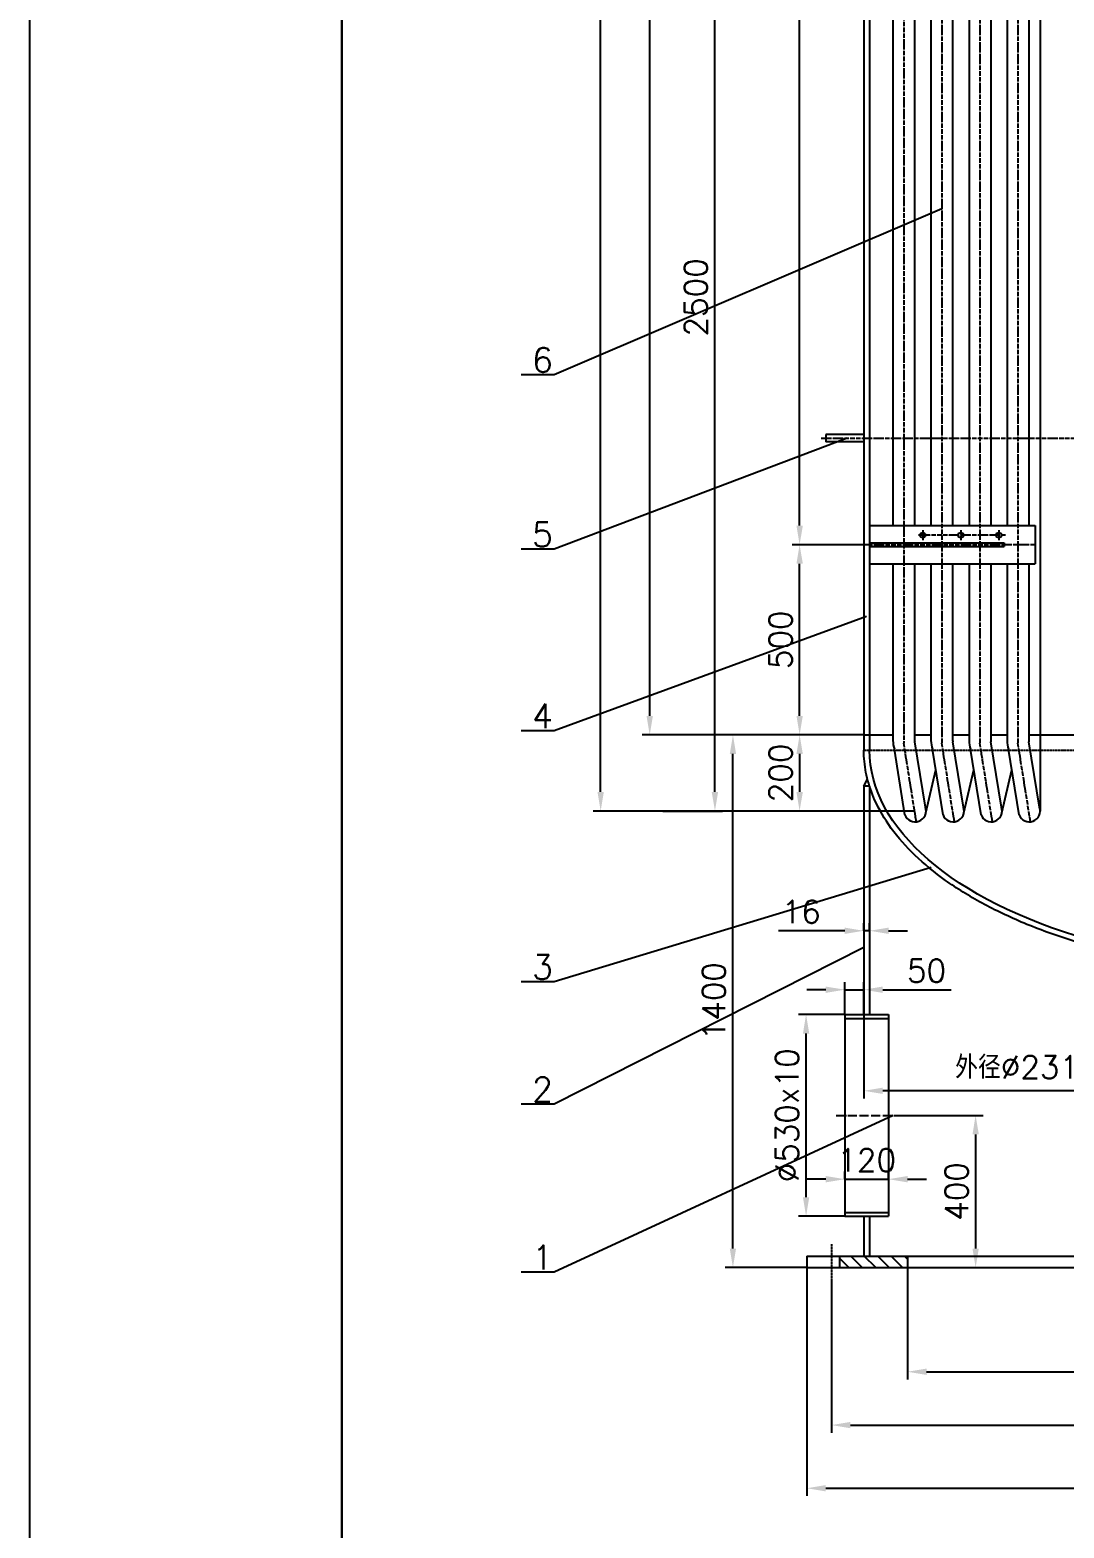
# Model space of a CAD drawing. Header units: millimetres. Extents: x 352 to 14123, y 79 to 19556.
# Drawn here: x 352 to 3069, y 7137 to 11074 of the extents above; entities that cross this region are included whole.
import ezdxf

# ---------------------------------------------------------------- set-up
doc = ezdxf.new("R2010")
doc.units = ezdxf.units.MM
doc.linetypes.add('ACAD_ISO04W100', pattern=[30.5, 24, -3, 0.5, -3])
doc.layers.add('1轮廓实线层', color=7, linetype='Continuous', lineweight=30)
for name, color, linetype in [('2细线层', 4, 'Continuous'), ('LAYER1', 1, 'ACAD_ISO04W100'), ('LAYER2', 2, 'Continuous'), ('LAYER3', 3, 'Continuous')]:
    doc.layers.add(name, color=color, linetype=linetype)
doc.styles.add('HZ', font='txt', dxfattribs={"bigfont": 'hztxt'})
doc.dimstyles.new('1', dxfattribs={"dimtxt": 60, "dimasz": 50, "dimexe": 20, "dimexo": 0, "dimgap": 20, "dimtad": 1, "dimdec": 0, "dimdsep": 46, "dimlunit": 6, "dimtxsty": 'HZ', "dimcen": 2.5, "dimclrt": 2, "dimadec": 0, "dimazin": 0, "dimtfac": 1, "dimtdec": 0, "dimtmove": 0, "dimatfit": 3, "dimfxl": 1, "dimtolj": 1, "dimtzin": 0, "dimarcsym": 0})

# ---------------------------------------------------------------- blocks, each defined once
blk = doc.blocks.new('*D4')
at = {"layer": 'DEFPOINTS', "color": 0, "linetype": 'ByBlock', "transparency": 16777216}
for p in [(1980.5, 16221.2), (2179.2, 16221.2), (2179.2, 9221.2)]:
    blk.add_point(p, dxfattribs=at)
at = {"layer": 'LAYER3', "color": 0, "linetype": 'ByBlock', "lineweight": -2, "transparency": 16777216}
for p, q in [((2179.2, 16221.2), (1960.5, 16221.2)), ((1980.5, 9271.2), (1980.5, 16171.2)), ((2179.2, 9221.2), (1960.5, 9221.2))]:
    blk.add_line(p, q, dxfattribs=at)
at = {"layer": 'LAYER3', "color": 0, "linetype": 'ByBlock', "transparency": 16777216}
for points in [[(1972.2, 16171.2), (1988.9, 16171.2), (1980.5, 16221.2)], [(1972.2, 9271.2), (1988.9, 9271.2), (1980.5, 9221.2)]]:
    blk.add_solid(points, dxfattribs=at)
at = {"layer": 'LAYER3', "color": 2, "linetype": 'ByBlock', "transparency": 16777216, "insert": (1930.5, 12721.2), "char_height": 60, "attachment_point": 5, "rotation": 90, "style": 'HZ'}
blk.add_mtext('\\A1;7000', dxfattribs=at)
blk = doc.blocks.new('*D12')
at = {"layer": 'DEFPOINTS', "color": 0, "linetype": 'ByBlock', "transparency": 16777216}
for p in [(2658.2, 7821.2), (4758.2, 7821.2), (4758.2, 7547.3)]:
    blk.add_point(p, dxfattribs=at)
at = {"layer": 'LAYER3', "color": 0, "linetype": 'ByBlock', "lineweight": -2, "transparency": 16777216}
for p, q in [((2658.2, 7821.2), (2658.2, 7527.3)), ((4758.2, 7821.2), (4758.2, 7527.3)), ((2708.2, 7547.3), (4708.2, 7547.3))]:
    blk.add_line(p, q, dxfattribs=at)
at = {"layer": 'LAYER3', "color": 0, "linetype": 'ByBlock', "transparency": 16777216}
for points in [[(2708.2, 7555.7), (2708.2, 7539), (2658.2, 7547.3)], [(4708.2, 7555.7), (4708.2, 7539), (4758.2, 7547.3)]]:
    blk.add_solid(points, dxfattribs=at)
at = {"layer": 'LAYER3', "color": 2, "linetype": 'ByBlock', "transparency": 16777216, "insert": (3708.2, 7597.3), "char_height": 60, "attachment_point": 5, "style": 'HZ'}
blk.add_mtext('\\A1;%%c2100', dxfattribs=at)
blk = doc.blocks.new('*D13')
at = {"layer": 'DEFPOINTS', "color": 0, "linetype": 'ByBlock', "transparency": 16777216}
for p in [(2458.2, 7786.5), (4958.2, 7786.5), (4958.2, 7407.2)]:
    blk.add_point(p, dxfattribs=at)
at = {"layer": 'LAYER3', "color": 0, "linetype": 'ByBlock', "lineweight": -2, "transparency": 16777216}
for p, q in [((2458.2, 7786.5), (2458.2, 7387.2)), ((4958.2, 7786.5), (4958.2, 7387.2)), ((2508.2, 7407.2), (4908.2, 7407.2))]:
    blk.add_line(p, q, dxfattribs=at)
at = {"layer": 'LAYER3', "color": 0, "linetype": 'ByBlock', "transparency": 16777216}
for points in [[(2508.2, 7415.5), (2508.2, 7398.8), (2458.2, 7407.2)], [(4908.2, 7415.5), (4908.2, 7398.8), (4958.2, 7407.2)]]:
    blk.add_solid(points, dxfattribs=at)
at = {"layer": 'LAYER3', "color": 2, "linetype": 'ByBlock', "transparency": 16777216, "insert": (3708.2, 7457.2), "char_height": 60, "attachment_point": 5, "style": 'HZ'}
blk.add_mtext('\\A1;%%c2500', dxfattribs=at)
blk = doc.blocks.new('*D14')
at = {"layer": 'DEFPOINTS', "color": 0, "linetype": 'ByBlock', "transparency": 16777216}
for p in [(2393.2, 7821.2), (5023.2, 7821.2), (5023.2, 7241.1)]:
    blk.add_point(p, dxfattribs=at)
at = {"layer": 'LAYER3', "color": 0, "linetype": 'ByBlock', "lineweight": -2, "transparency": 16777216}
for p, q in [((2393.2, 7821.2), (2393.2, 7221.1)), ((5023.2, 7821.2), (5023.2, 7221.1)), ((2443.2, 7241.1), (4973.2, 7241.1))]:
    blk.add_line(p, q, dxfattribs=at)
at = {"layer": 'LAYER3', "color": 0, "linetype": 'ByBlock', "transparency": 16777216}
for points in [[(2443.2, 7249.4), (2443.2, 7232.8), (2393.2, 7241.1)], [(4973.2, 7249.4), (4973.2, 7232.8), (5023.2, 7241.1)]]:
    blk.add_solid(points, dxfattribs=at)
at = {"layer": 'LAYER3', "color": 2, "linetype": 'ByBlock', "transparency": 16777216, "insert": (3708.2, 7291.1), "char_height": 60, "attachment_point": 5, "style": 'HZ'}
blk.add_mtext('\\A1;%%c2630', dxfattribs=at)
blk = doc.blocks.new('*D15')
at = {"layer": 'DEFPOINTS', "color": 0, "linetype": 'ByBlock', "transparency": 16777216}
for p in [(2543.2, 8486.2), (4873.2, 8320.3), (2543.2, 8285.8)]:
    blk.add_point(p, dxfattribs=at)
at = {"layer": 'LAYER3', "color": 0, "linetype": 'ByBlock', "lineweight": -2, "transparency": 16777216}
for p, q in [((2543.2, 8486.2), (2543.2, 8265.8)), ((4873.2, 8320.3), (4873.2, 8265.8)), ((4823.2, 8285.8), (2593.2, 8285.8))]:
    blk.add_line(p, q, dxfattribs=at)
at = {"layer": 'LAYER3', "color": 0, "linetype": 'ByBlock', "transparency": 16777216}
for points in [[(2593.2, 8294.1), (2593.2, 8277.5), (2543.2, 8285.8)], [(4823.2, 8294.1), (4823.2, 8277.5), (4873.2, 8285.8)]]:
    blk.add_solid(points, dxfattribs=at)
at = {"layer": 'LAYER3', "color": 2, "linetype": 'ByBlock', "transparency": 16777216, "insert": (3217.9, 8337.8), "char_height": 60, "attachment_point": 5, "style": 'HZ'}
blk.add_mtext('\\A1;外径%%c2316(与筒体外径相同)', dxfattribs=at)
blk = doc.blocks.new('*D27')
at = {"layer": 'DEFPOINTS', "color": 0, "linetype": 'ByBlock', "transparency": 16777216}
for p in [(2374.5, 13921.2), (2558.2, 13921.2), (2456.4, 9721.2)]:
    blk.add_point(p, dxfattribs=at)
at = {"layer": 'LAYER3', "color": 0, "linetype": 'ByBlock', "lineweight": -2, "transparency": 16777216}
for p, q in [((2558.2, 13921.2), (2354.5, 13921.2)), ((2374.5, 9771.2), (2374.5, 13871.2)), ((2456.4, 9721.2), (2354.5, 9721.2))]:
    blk.add_line(p, q, dxfattribs=at)
at = {"layer": 'LAYER3', "color": 0, "linetype": 'ByBlock', "transparency": 16777216}
for points in [[(2366.2, 13871.2), (2382.9, 13871.2), (2374.5, 13921.2)], [(2366.2, 9771.2), (2382.9, 9771.2), (2374.5, 9721.2)]]:
    blk.add_solid(points, dxfattribs=at)
at = {"layer": 'LAYER3', "color": 2, "linetype": 'ByBlock', "transparency": 16777216, "insert": (2324.5, 12845.9), "char_height": 60, "attachment_point": 5, "rotation": 90, "style": 'HZ'}
blk.add_mtext('\\A1;4200', dxfattribs=at)
blk = doc.blocks.new('*D28')
at = {"layer": 'DEFPOINTS', "color": 0, "linetype": 'ByBlock', "transparency": 16777216}
for p in [(1851.5, 14621.2), (2914.9, 14621.2), (2354.5, 9021.2)]:
    blk.add_point(p, dxfattribs=at)
at = {"layer": 'LAYER3', "color": 0, "linetype": 'ByBlock', "lineweight": -2, "transparency": 16777216}
for p, q in [((2914.9, 14621.2), (1831.5, 14621.2)), ((1851.5, 9071.2), (1851.5, 14571.2)), ((2354.5, 9021.2), (1831.5, 9021.2))]:
    blk.add_line(p, q, dxfattribs=at)
at = {"layer": 'LAYER3', "color": 0, "linetype": 'ByBlock', "transparency": 16777216}
for points in [[(1843.2, 14571.2), (1859.9, 14571.2), (1851.5, 14621.2)], [(1843.2, 9071.2), (1859.9, 9071.2), (1851.5, 9021.2)]]:
    blk.add_solid(points, dxfattribs=at)
at = {"layer": 'LAYER3', "color": 2, "linetype": 'ByBlock', "transparency": 16777216, "insert": (1801.5, 11729.8), "char_height": 60, "attachment_point": 5, "rotation": 90, "style": 'HZ'}
blk.add_mtext('\\A1;5600', dxfattribs=at)
blk = doc.blocks.new('*D30')
at = {"layer": 'DEFPOINTS', "color": 0, "linetype": 'ByBlock', "transparency": 16777216}
for p in [(2151.9, 11721.2), (2558.2, 11721.2), (2015.1, 9021.2)]:
    blk.add_point(p, dxfattribs=at)
at = {"layer": 'LAYER3', "color": 0, "linetype": 'ByBlock', "lineweight": -2, "transparency": 16777216}
for p, q in [((2558.2, 11721.2), (2131.9, 11721.2)), ((2151.9, 9071.2), (2151.9, 11671.2)), ((2015.1, 9021.2), (2171.9, 9021.2))]:
    blk.add_line(p, q, dxfattribs=at)
at = {"layer": 'LAYER3', "color": 0, "linetype": 'ByBlock', "transparency": 16777216}
for points in [[(2143.5, 11671.2), (2160.2, 11671.2), (2151.9, 11721.2)], [(2143.5, 9071.2), (2160.2, 9071.2), (2151.9, 9021.2)]]:
    blk.add_solid(points, dxfattribs=at)
at = {"layer": 'LAYER3', "color": 2, "linetype": 'ByBlock', "transparency": 16777216, "insert": (2101.9, 10371.2), "char_height": 60, "attachment_point": 5, "rotation": 90, "style": 'HZ'}
blk.add_mtext('\\A1;2500', dxfattribs=at)
blk = doc.blocks.new('*D31')
at = {"layer": 'DEFPOINTS', "color": 0, "linetype": 'ByBlock', "transparency": 16777216}
for p in [(2199.2, 9221.2), (2354.5, 9221.2), (2393.2, 7821.2)]:
    blk.add_point(p, dxfattribs=at)
at = {"layer": 'LAYER3', "color": 0, "linetype": 'ByBlock', "lineweight": -2, "transparency": 16777216}
for p, q in [((2354.5, 9221.2), (2179.2, 9221.2)), ((2199.2, 7871.2), (2199.2, 9171.2)), ((2393.2, 7821.2), (2179.2, 7821.2))]:
    blk.add_line(p, q, dxfattribs=at)
at = {"layer": 'LAYER3', "color": 0, "linetype": 'ByBlock', "transparency": 16777216}
for points in [[(2190.9, 9171.2), (2207.5, 9171.2), (2199.2, 9221.2)], [(2190.9, 7871.2), (2207.5, 7871.2), (2199.2, 7821.2)]]:
    blk.add_solid(points, dxfattribs=at)
at = {"layer": 'LAYER3', "color": 2, "linetype": 'ByBlock', "transparency": 16777216, "insert": (2149.2, 8521.2), "char_height": 60, "attachment_point": 5, "rotation": 90, "style": 'HZ'}
blk.add_mtext('\\A1;1400', dxfattribs=at)
blk = doc.blocks.new('*D32')
at = {"layer": 'DEFPOINTS', "color": 0, "linetype": 'ByBlock', "transparency": 16777216}
for p in [(2493.2, 8053.4), (2608.2, 8053.4), (2608.2, 8053.4)]:
    blk.add_point(p, dxfattribs=at)
at = {"layer": 'LAYER3', "color": 0, "linetype": 'ByBlock', "lineweight": -2, "transparency": 16777216}
for p, q in [((2493.2, 8053.4), (2493.2, 8073.4)), ((2608.2, 8053.4), (2608.2, 8073.4)), ((2443.2, 8053.4), (2393.2, 8053.4)), ((2493.2, 8053.4), (2608.2, 8053.4)), ((2658.2, 8053.4), (2708.2, 8053.4))]:
    blk.add_line(p, q, dxfattribs=at)
at = {"layer": 'LAYER3', "color": 0, "linetype": 'ByBlock', "transparency": 16777216}
for points in [[(2443.2, 8061.8), (2443.2, 8045.1), (2493.2, 8053.4)], [(2658.2, 8061.8), (2658.2, 8045.1), (2608.2, 8053.4)]]:
    blk.add_solid(points, dxfattribs=at)
at = {"layer": 'LAYER3', "color": 2, "linetype": 'ByBlock', "transparency": 16777216, "insert": (2550.7, 8103.4), "char_height": 60, "attachment_point": 5, "style": 'HZ'}
blk.add_mtext('\\A1;120', dxfattribs=at)
blk = doc.blocks.new('*D33')
at = {"layer": 'DEFPOINTS', "color": 0, "linetype": 'ByBlock', "transparency": 16777216}
for p in [(2391.5, 8486.2), (2493.2, 8486.2), (2493.2, 7956.2)]:
    blk.add_point(p, dxfattribs=at)
at = {"layer": 'LAYER3', "color": 0, "linetype": 'ByBlock', "lineweight": -2, "transparency": 16777216}
for p, q in [((2493.2, 8486.2), (2371.5, 8486.2)), ((2391.5, 8006.2), (2391.5, 8436.2)), ((2493.2, 7956.2), (2371.5, 7956.2))]:
    blk.add_line(p, q, dxfattribs=at)
at = {"layer": 'LAYER3', "color": 0, "linetype": 'ByBlock', "transparency": 16777216}
for points in [[(2383.2, 8436.2), (2399.8, 8436.2), (2391.5, 8486.2)], [(2383.2, 8006.2), (2399.8, 8006.2), (2391.5, 7956.2)]]:
    blk.add_solid(points, dxfattribs=at)
at = {"layer": 'LAYER3', "color": 2, "linetype": 'ByBlock', "transparency": 16777216, "insert": (2341.5, 8221.2), "char_height": 60, "attachment_point": 5, "rotation": 90, "style": 'HZ'}
blk.add_mtext('\\A1;%%c530x10', dxfattribs=at)
blk = doc.blocks.new('*D34')
at = {"layer": 'DEFPOINTS', "color": 0, "linetype": 'ByBlock', "transparency": 16777216}
for p in [(2625.3, 8221.2), (2715.9, 7821.2), (2837.1, 7821.2)]:
    blk.add_point(p, dxfattribs=at)
at = {"layer": 'LAYER3', "color": 0, "linetype": 'ByBlock', "lineweight": -2, "transparency": 16777216}
for p, q in [((2625.3, 8221.2), (2857.1, 8221.2)), ((2837.1, 8171.2), (2837.1, 7871.2)), ((2715.9, 7821.2), (2857.1, 7821.2))]:
    blk.add_line(p, q, dxfattribs=at)
at = {"layer": 'LAYER3', "color": 0, "linetype": 'ByBlock', "transparency": 16777216}
for points in [[(2828.8, 8171.2), (2845.5, 8171.2), (2837.1, 8221.2)], [(2828.8, 7871.2), (2845.5, 7871.2), (2837.1, 7821.2)]]:
    blk.add_solid(points, dxfattribs=at)
at = {"layer": 'LAYER3', "color": 2, "linetype": 'ByBlock', "transparency": 16777216, "insert": (2787.1, 8021.2), "char_height": 60, "attachment_point": 5, "rotation": 90, "style": 'HZ'}
blk.add_mtext('\\A1;400', dxfattribs=at)
blk = doc.blocks.new('*D35')
at = {"layer": 'DEFPOINTS', "color": 0, "linetype": 'ByBlock', "transparency": 16777216}
for p in [(2374.5, 9721.2), (2558.2, 9721.2), (2476.3, 9221.2)]:
    blk.add_point(p, dxfattribs=at)
at = {"layer": 'LAYER3', "color": 0, "linetype": 'ByBlock', "lineweight": -2, "transparency": 16777216}
for p, q in [((2558.2, 9721.2), (2354.5, 9721.2)), ((2374.5, 9271.2), (2374.5, 9671.2)), ((2476.3, 9221.2), (2354.5, 9221.2))]:
    blk.add_line(p, q, dxfattribs=at)
at = {"layer": 'LAYER3', "color": 0, "linetype": 'ByBlock', "transparency": 16777216}
for points in [[(2366.2, 9671.2), (2382.9, 9671.2), (2374.5, 9721.2)], [(2366.2, 9271.2), (2382.9, 9271.2), (2374.5, 9221.2)]]:
    blk.add_solid(points, dxfattribs=at)
at = {"layer": 'LAYER3', "color": 2, "linetype": 'ByBlock', "transparency": 16777216, "insert": (2324.5, 9471.2), "char_height": 60, "attachment_point": 5, "rotation": 90, "style": 'HZ'}
blk.add_mtext('\\A1;500', dxfattribs=at)
blk = doc.blocks.new('*D36')
at = {"layer": 'DEFPOINTS', "color": 0, "linetype": 'ByBlock', "transparency": 16777216}
for p in [(2543.2, 8706.4), (2558.2, 8706.4), (2558.2, 8706.4)]:
    blk.add_point(p, dxfattribs=at)
at = {"layer": 'LAYER3', "color": 0, "linetype": 'ByBlock', "lineweight": -2, "transparency": 16777216}
for p, q in [((2493.2, 8706.4), (2318.9, 8706.4)), ((2543.2, 8706.4), (2543.2, 8726.4)), ((2558.2, 8706.4), (2543.2, 8706.4)), ((2558.2, 8706.4), (2558.2, 8726.4)), ((2608.2, 8706.4), (2658.2, 8706.4))]:
    blk.add_line(p, q, dxfattribs=at)
at = {"layer": 'LAYER3', "color": 0, "linetype": 'ByBlock', "transparency": 16777216}
for points in [[(2493.2, 8714.7), (2493.2, 8698.1), (2543.2, 8706.4)], [(2608.2, 8714.7), (2608.2, 8698.1), (2558.2, 8706.4)]]:
    blk.add_solid(points, dxfattribs=at)
at = {"layer": 'LAYER3', "color": 2, "linetype": 'ByBlock', "transparency": 16777216, "insert": (2378.9, 8756.4), "char_height": 60, "attachment_point": 5, "style": 'HZ'}
blk.add_mtext('\\A1;16', dxfattribs=at)
blk = doc.blocks.new('*D37')
at = {"layer": 'DEFPOINTS', "color": 0, "linetype": 'ByBlock', "transparency": 16777216}
for p in [(2543.2, 8551.5), (2493.2, 8486.6), (2543.2, 8486.6)]:
    blk.add_point(p, dxfattribs=at)
at = {"layer": 'LAYER3', "color": 0, "linetype": 'ByBlock', "lineweight": -2, "transparency": 16777216}
for p, q in [((2443.2, 8551.5), (2393.2, 8551.5)), ((2493.2, 8486.6), (2493.2, 8571.5)), ((2493.2, 8551.5), (2543.2, 8551.5)), ((2543.2, 8486.6), (2543.2, 8571.5)), ((2593.2, 8551.5), (2773.2, 8551.5))]:
    blk.add_line(p, q, dxfattribs=at)
at = {"layer": 'LAYER3', "color": 0, "linetype": 'ByBlock', "transparency": 16777216}
for points in [[(2443.2, 8559.8), (2443.2, 8543.1), (2493.2, 8551.5)], [(2593.2, 8559.8), (2593.2, 8543.1), (2543.2, 8551.5)]]:
    blk.add_solid(points, dxfattribs=at)
at = {"layer": 'LAYER3', "color": 2, "linetype": 'ByBlock', "transparency": 16777216, "insert": (2708.2, 8601.5), "char_height": 60, "attachment_point": 5, "style": 'HZ'}
blk.add_mtext('\\A1;50', dxfattribs=at)
blk = doc.blocks.new('*D38')
at = {"layer": 'DEFPOINTS', "color": 0, "linetype": 'ByBlock', "transparency": 16777216}
for p in [(2543.2, 9221.2), (2374.5, 9021.2), (2678.2, 9021.2)]:
    blk.add_point(p, dxfattribs=at)
at = {"layer": 'LAYER3', "color": 0, "linetype": 'ByBlock', "lineweight": -2, "transparency": 16777216}
for p, q in [((2543.2, 9221.2), (2354.5, 9221.2)), ((2374.5, 9171.2), (2374.5, 9071.2)), ((2678.2, 9021.2), (2354.5, 9021.2))]:
    blk.add_line(p, q, dxfattribs=at)
at = {"layer": 'LAYER3', "color": 0, "linetype": 'ByBlock', "transparency": 16777216}
for points in [[(2366.2, 9171.2), (2382.9, 9171.2), (2374.5, 9221.2)], [(2366.2, 9071.2), (2382.9, 9071.2), (2374.5, 9021.2)]]:
    blk.add_solid(points, dxfattribs=at)
at = {"layer": 'LAYER3', "color": 2, "linetype": 'ByBlock', "transparency": 16777216, "insert": (2324.5, 9121.2), "char_height": 60, "attachment_point": 5, "rotation": 90, "style": 'HZ'}
blk.add_mtext('\\A1;200', dxfattribs=at)

msp = doc.modelspace()

# ---------------------------------------------------------------- hatches: boundary and pattern name
at = {"layer": 'LAYER3', "linetype": 'ByBlock', "ltscale": 2}
h = msp.add_hatch(dxfattribs=at)
h.set_pattern_fill('ANSI31', color=256, scale=200, angle=90, style=0)
h.set_pattern_definition([(135, (38967.884, 20606.968), (-17.67767, -17.67767), [])])
h.paths.add_polyline_path([(4937.20804, 7821.21118), (4937.20804, 7851.21118), (4758.20804, 7851.21118), (4758.20804, 7821.21118)])
h.paths.add_polyline_path([(2658.20804, 7851.21118), (2479.20804, 7851.21118), (2479.20804, 7821.21118), (2658.20804, 7821.21118)])

# ---------------------------------------------------------------- linework, layer by layer
at = {"layer": '1轮廓实线层'}
msp.add_line((1171.25655, 406.78891), (1171.25655, 19227.6616), dxfattribs=at)
at = {"layer": '2细线层'}
msp.add_line((351.53213, 78.89914), (351.53213, 19555.55136), dxfattribs=at)
at = {"layer": 'LAYER1', "ltscale": 0.5}
for p, q in [((2648.20804, 14999.71118), (2648.20804, 9199.71118)), ((2748.20804, 14442.71118), (2748.20804, 9199.71118)), ((2848.20804, 14442.71118), (2848.20804, 9199.71118)), ((2948.20804, 14442.71118), (2948.20804, 9199.71118)), ((2431.25567, 10001.21118), (4980.49492, 10001.21118)), ((2915.93039, 9746.21118), (2686.48472, 9746.21118)), ((2698.20804, 9759.55603), (2698.20804, 9733.09291)), ((2798.20804, 9759.55603), (2798.20804, 9733.09291)), ((2898.20804, 9759.55603), (2898.20804, 9733.09291)), ((2898.20804, 9759.55603), (2898.20804, 9733.09291)), ((2993.20804, 9721.21118), (2558.20804, 9721.21118)), ((2681.3016, 8992.87957), (2648.20804, 9199.71118)), ((2781.3016, 8992.87957), (2748.20804, 9199.71118)), ((2881.3016, 8992.87957), (2848.20804, 9199.71118)), ((2981.3016, 8992.87957), (2948.20804, 9199.71118))]:
    msp.add_line(p, q, dxfattribs=at)
at = {"layer": 'LAYER1', "ltscale": 0.25}
for p, q in [((2543.20804, 9181.21118), (4873.20804, 9181.21118)), ((2458.20804, 7882.84551), (2458.20804, 7786.52461))]:
    msp.add_line(p, q, dxfattribs=at)
at = {"layer": 'LAYER1', "linetype": 'ACAD_ISO04W100'}
msp.add_line((2470.77358, 8221.21118), (2625.30535, 8221.21118), dxfattribs=at)
at = {"layer": 'LAYER2', "color": 0, "ltscale": 0.08}
for p, q in [((2558.20804, 14767.71118), (2558.20832, 9181.21118)), ((3006.70804, 14724.71118), (3006.70804, 9021.21118)), ((2619.70804, 13871.21118), (2619.70804, 9771.21118)), ((2676.70804, 13871.21118), (2676.70804, 9771.21118)), ((2719.70804, 13871.21118), (2719.70804, 9771.21118)), ((2776.70804, 13871.21118), (2776.70804, 9771.21118)), ((2819.70804, 13871.21118), (2819.70804, 9771.21118)), ((2876.70804, 13871.21118), (2876.70804, 9771.21118)), ((2919.70804, 13871.21118), (2919.70804, 9771.21118)), ((2976.70804, 13871.21118), (2976.70804, 9771.21118)), ((2543.20804, 11700.85598), (2543.20804, 9181.21118)), ((2543.20804, 10011.21118), (2443.20804, 10011.21118)), ((2443.20804, 10011.21118), (2443.20804, 9991.21118)), ((2543.20804, 9991.21118), (2443.20804, 9991.21118)), ((2558.20804, 9771.21118), (2993.20804, 9771.21118)), ((2993.20804, 9771.21118), (2993.20804, 9671.21118)), ((2558.20804, 9726.21118), (2912.20804, 9726.21118)), ((2912.20804, 9726.21118), (2912.20804, 9716.21118)), ((2558.20804, 9716.21118), (2912.20804, 9716.21118)), ((2558.20804, 9671.21118), (2993.20804, 9671.21118)), ((2619.70804, 9671.21118), (2619.70804, 9206.49976)), ((2676.70804, 9671.21118), (2676.70804, 9206.49976)), ((2719.70804, 9671.21118), (2719.70804, 9206.49976)), ((2776.70804, 9671.21118), (2776.70804, 9206.49976)), ((2819.70804, 9671.21118), (2819.70804, 9206.49976)), ((2876.70804, 9671.21118), (2876.70804, 9206.49976)), ((2919.70804, 9671.21118), (2919.70804, 9206.49976)), ((2976.70804, 9671.21118), (2976.70804, 9206.49976)), ((2543.20804, 9221.21118), (2619.70804, 9221.21118)), ((2676.70804, 9221.21118), (2719.70804, 9221.21118)), ((2776.70804, 9221.21118), (2819.70804, 9221.21118)), ((2876.70804, 9221.21118), (2919.70804, 9221.21118)), ((2976.70804, 9221.21118), (4257.06328, 9221.21118)), ((2651.4268, 9011.4636), (2623.74864, 9183.58442)), ((2704.98928, 9030.95875), (2677.31112, 9203.07956)), ((2751.4268, 9011.4636), (2723.74864, 9183.58442)), ((2804.98928, 9030.95875), (2777.31112, 9203.07956)), ((2851.4268, 9011.4636), (2823.74864, 9183.58442)), ((2904.98928, 9030.95875), (2877.31112, 9203.07956)), ((2951.4268, 9011.4636), (2923.74864, 9183.58442)), ((3004.98928, 9030.95875), (2977.31112, 9203.07956)), ((2543.20804, 9086.28874), (2552.83997, 9105.04966)), ((2706.25082, 9016.12665), (2732.40673, 9129.74278)), ((2806.25082, 9016.12665), (2832.40673, 9129.74278)), ((2906.25082, 9016.12665), (2932.40673, 9129.74278)), ((2543.20804, 9086.28874), (2543.20804, 8486.21118)), ((2558.20804, 9086.28874), (2543.20804, 9086.28874)), ((2558.20804, 9086.28874), (2558.20804, 8486.21118)), ((2493.20804, 8486.21118), (2493.20804, 7956.21118)), ((2493.20804, 8486.21118), (2608.20804, 8486.21118)), ((2493.20804, 8476.21118), (2608.20804, 8476.21118)), ((2608.20804, 8486.21118), (2608.20804, 7956.21118)), ((2493.20804, 7966.21118), (2608.20804, 7966.21118)), ((2493.20804, 7956.21118), (2608.20804, 7956.21118)), ((2543.20804, 7956.21118), (2543.20804, 7851.21118)), ((2558.20804, 7956.21118), (2558.20804, 7851.21118)), ((2393.20804, 7851.21118), (5023.20804, 7851.21118)), ((2393.20804, 7851.21118), (2393.20804, 7821.21118)), ((2479.20804, 7851.21118), (2479.20804, 7821.21118)), ((2658.20804, 7851.21118), (2658.20804, 7821.21118)), ((2393.20804, 7821.21118), (5023.20804, 7821.21118))]:
    msp.add_line(p, q, dxfattribs=at)
at = {"layer": 'LAYER2', "color": 3, "linetype": 'ByBlock', "ltscale": 2}
for points in [[(2748.20804, 10604.20594), (1729.28368, 10167.7541), (1642.85042, 10167.7541)], [(2499.68242, 10001.21118), (1729.28368, 9709.12999), (1642.85042, 9709.12999)], [(2550.20401, 9532.58389), (1729.28368, 9232.00424), (1642.85042, 9232.00424)], [(2720.67225, 8872.77557), (1729.28368, 8572.19592), (1642.85042, 8572.19592)], [(2543.20804, 8662.56822), (1729.28368, 8250.33914), (1642.85042, 8250.33914)], [(2620.59101, 8221.21118), (1729.28368, 7808.9821), (1642.85042, 7808.9821)]]:
    msp.add_lwpolyline(points, dxfattribs=at)
at = {"layer": 'LAYER2', "color": 0, "ltscale": 0.08}
for centre in [(2698.20804, 9746.21118), (2798.20804, 9746.21118), (2898.20804, 9746.21118)]:
    msp.add_circle(centre, 7, dxfattribs=at)
at = {"layer": 'LAYER2'}
msp.add_circle((2898.20804, 9746.21118), 7, dxfattribs=at)
at = {"layer": 'LAYER2', "color": 0, "ltscale": 0.08}
for centre, radius, start, end in [((2686.70804, 9206.49976), 67, 180, 200), ((2786.70804, 9206.49976), 67, 180, 200), ((2886.70804, 9206.49976), 67, 180, 200), ((2986.70804, 9206.49976), 67, 180, 200), ((2678.20804, 9021.21118), 28.5, 200, 20), ((2778.20804, 9021.21118), 28.5, 200, 20), ((2878.20804, 9021.21118), 28.5, 200, 20), ((2978.20804, 9021.21118), 28.5, 200, 20)]:
    msp.add_arc(centre, radius, start, end, dxfattribs=at)
at = {"layer": 'LAYER2'}
for centre in [(2686.70804, 9206.49976), (2786.70804, 9206.49976), (2886.70804, 9206.49976), (2986.70804, 9206.49976)]:
    msp.add_arc(centre, 10, 180, 200, dxfattribs=at)
at = {"layer": 'LAYER2', "color": 0, "ltscale": 0.08, "extrusion": (0, 0, -1)}
msp.add_ellipse((3708.20832, 9181.21118), major_axis=(-1150, 0), ratio=0.5, start_param=3.1415926536, end_param=6.2831853072, dxfattribs=at)
at = {"layer": 'LAYER2', "color": 0, "ltscale": 0.08}
msp.add_open_spline([(3679.70804, 8591.38672), (3673.5855, 8591.46207), (3667.46414, 8591.56173), (3610.75253, 8592.71071), (3560.29334, 8595.39782), (3460.49483, 8604.05217), (3411.15602, 8610.01936), (3314.43331, 8625.13621), (3267.04988, 8634.28576), (3175.03828, 8655.61871), (3130.41055, 8667.80194), (3044.66205, 8695.00675), (3003.54166, 8710.02809), (2925.49843, 8742.67273), (2888.57583, 8760.29574), (2819.54783, 8797.87426), (2787.44245, 8817.82949), (2728.59299, 8859.77912), (2701.84856, 8881.77348), (2654.19411, 8927.49057), (2633.28346, 8951.21411), (2597.71434, 9000.05275), (2583.05624, 9025.17006), (2563.37937, 9069.58466), (2556.83442, 9088.65443), (2547.43238, 9127.11381), (2544.57628, 9146.50293), (2543.33708, 9171.02034), (2543.20832, 9176.11576), (2543.20832, 9181.21118)], degree=3, knots=[4.7370137006, 4.7370137006, 4.7370137006, 4.7370137006, 4.7528867976, 4.7528867976, 4.8841172984, 4.8841172984, 5.0153477993, 5.0153477993, 5.1465783001, 5.1465783001, 5.2778088009, 5.2778088009, 5.4090393017, 5.4090393017, 5.5402698026, 5.5402698026, 5.6715003034, 5.6715003034, 5.8027308042, 5.8027308042, 5.933961305, 5.933961305, 6.0651918059, 6.0651918059, 6.1615552823, 6.1615552823, 6.2579187587, 6.2579187587, 6.2831853072, 6.2831853072, 6.2831853072, 6.2831853072], dxfattribs=at)

# ---------------------------------------------------------------- texts
at = {"layer": 'LAYER2', "linetype": 'ByBlock', "style": 'HZ'}
for s, p in [('6', (1671.2739, 10174.61664)), ('5', (1671.2739, 9715.99253)), ('4', (1671.2739, 9238.86678)), ('3', (1671.2739, 8579.05845)), ('2', (1671.2739, 8257.20168)), ('1', (1671.2739, 7815.84464))]:
    msp.add_text(s, height=64, dxfattribs=at).set_placement(p)

# ---------------------------------------------------------------- dimensions: what is measured, and where the dimension line sits
at = {"layer": 'LAYER3', "linetype": 'ByBlock', "ltscale": 2}
for base, p1, p2, text, picture, middle in [((1980.53244, 16221.21118), (2179.2035, 9221.21118), (2179.2035, 16221.21118), '7000', '*D4', (1930.53244, 12721.21118)), ((2374.53398, 9721.21118), (2476.30659, 9221.21118), (2558.20829, 9721.21118), '500', '*D35', (2324.53398, 9471.21118)), ((2199.2035, 9221.21118), (2393.20804, 7821.21118), (2354.53398, 9221.21118), '1400', '*D31', (2149.2035, 8521.21118)), ((2374.53398, 9021.21118), (2543.20804, 9221.21118), (2678.20804, 9021.21118), '200', '*D38', (2324.53398, 9121.21118)), ((2391.49213, 8486.21118), (2493.20804, 7956.21118), (2493.20804, 8486.21118), '%%c530x10', '*D33', (2341.49213, 8221.21118)), ((2837.12227, 7821.21118), (2625.30535, 8221.21118), (2715.9282, 7821.21118), '400', '*D34', (2787.12227, 8021.21118))]:
    dim = msp.add_linear_dim(base=base, p1=p1, p2=p2, angle=90, text=text, dimstyle='1', dxfattribs=at)
    dim.commit()
    dim.dimension.update_dxf_attribs({"geometry": picture, "text_midpoint": middle})
for base, p1, p2, text, picture, middle in [((1851.53343, 14621.21118), (2354.53398, 9021.21118), (2914.88446, 14621.21118), '5600', '*D28', (1851.53343, 11729.84982)), ((2374.53398, 13921.21118), (2456.37113, 9721.21118), (2558.20804, 13921.21118), '4200', '*D27', (2374.53398, 12845.89901)), ((2151.87332, 11721.21117), (2015.06024, 9021.21118), (2558.20819, 11721.21117), '2500', '*D30', (2151.87332, 10371.21117))]:
    dim = msp.add_linear_dim(base=base, p1=p1, p2=p2, angle=90, text=text, dimstyle='1', dxfattribs=at)
    dim.commit()
    dim.dimension.update_dxf_attribs({"geometry": picture, "text_midpoint": middle, "dimtype": 160})
for base, p1, p2, text, picture, middle in [((2558.20804, 8706.40637), (2543.20804, 8706.40637), (2558.20804, 8706.40637), '16', '*D36', (2378.89812, 8706.40637)), ((2543.20804, 8285.78828), (4873.20804, 8320.30913), (2543.20804, 8486.21118), '外径%%c2316(与筒体外径相同)', '*D15', (3217.86643, 8285.78828)), ((2608.20804, 8053.44743), (2493.20804, 8053.44743), (2608.20804, 8053.44743), '120', '*D32', (2550.70804, 8053.44743))]:
    dim = msp.add_linear_dim(base=base, p1=p1, p2=p2, text=text, dimstyle='1', dxfattribs=at)
    dim.commit()
    dim.dimension.update_dxf_attribs({"geometry": picture, "text_midpoint": middle, "dimtype": 160})
for base, p1, p2, text, picture, middle in [((2543.20804, 8551.4563), (2493.20804, 8486.5719), (2543.20804, 8486.5719), '50', '*D37', (2708.20804, 8601.4563)), ((5023.20804, 7241.09466), (2393.20804, 7821.21118), (5023.20804, 7821.21118), '%%c2630', '*D14', (3708.20804, 7291.09466)), ((4758.20804, 7547.34871), (2658.20804, 7821.21118), (4758.20804, 7821.21118), '%%c2100', '*D12', (3708.20804, 7597.34871)), ((4958.20804, 7407.1805), (2458.20804, 7786.52461), (4958.20804, 7786.52461), '%%c2500', '*D13', (3708.20804, 7457.1805))]:
    dim = msp.add_linear_dim(base=base, p1=p1, p2=p2, text=text, dimstyle='1', dxfattribs=at)
    dim.commit()
    dim.dimension.update_dxf_attribs({"geometry": picture, "text_midpoint": middle})

doc.saveas('drawing.dxf')
